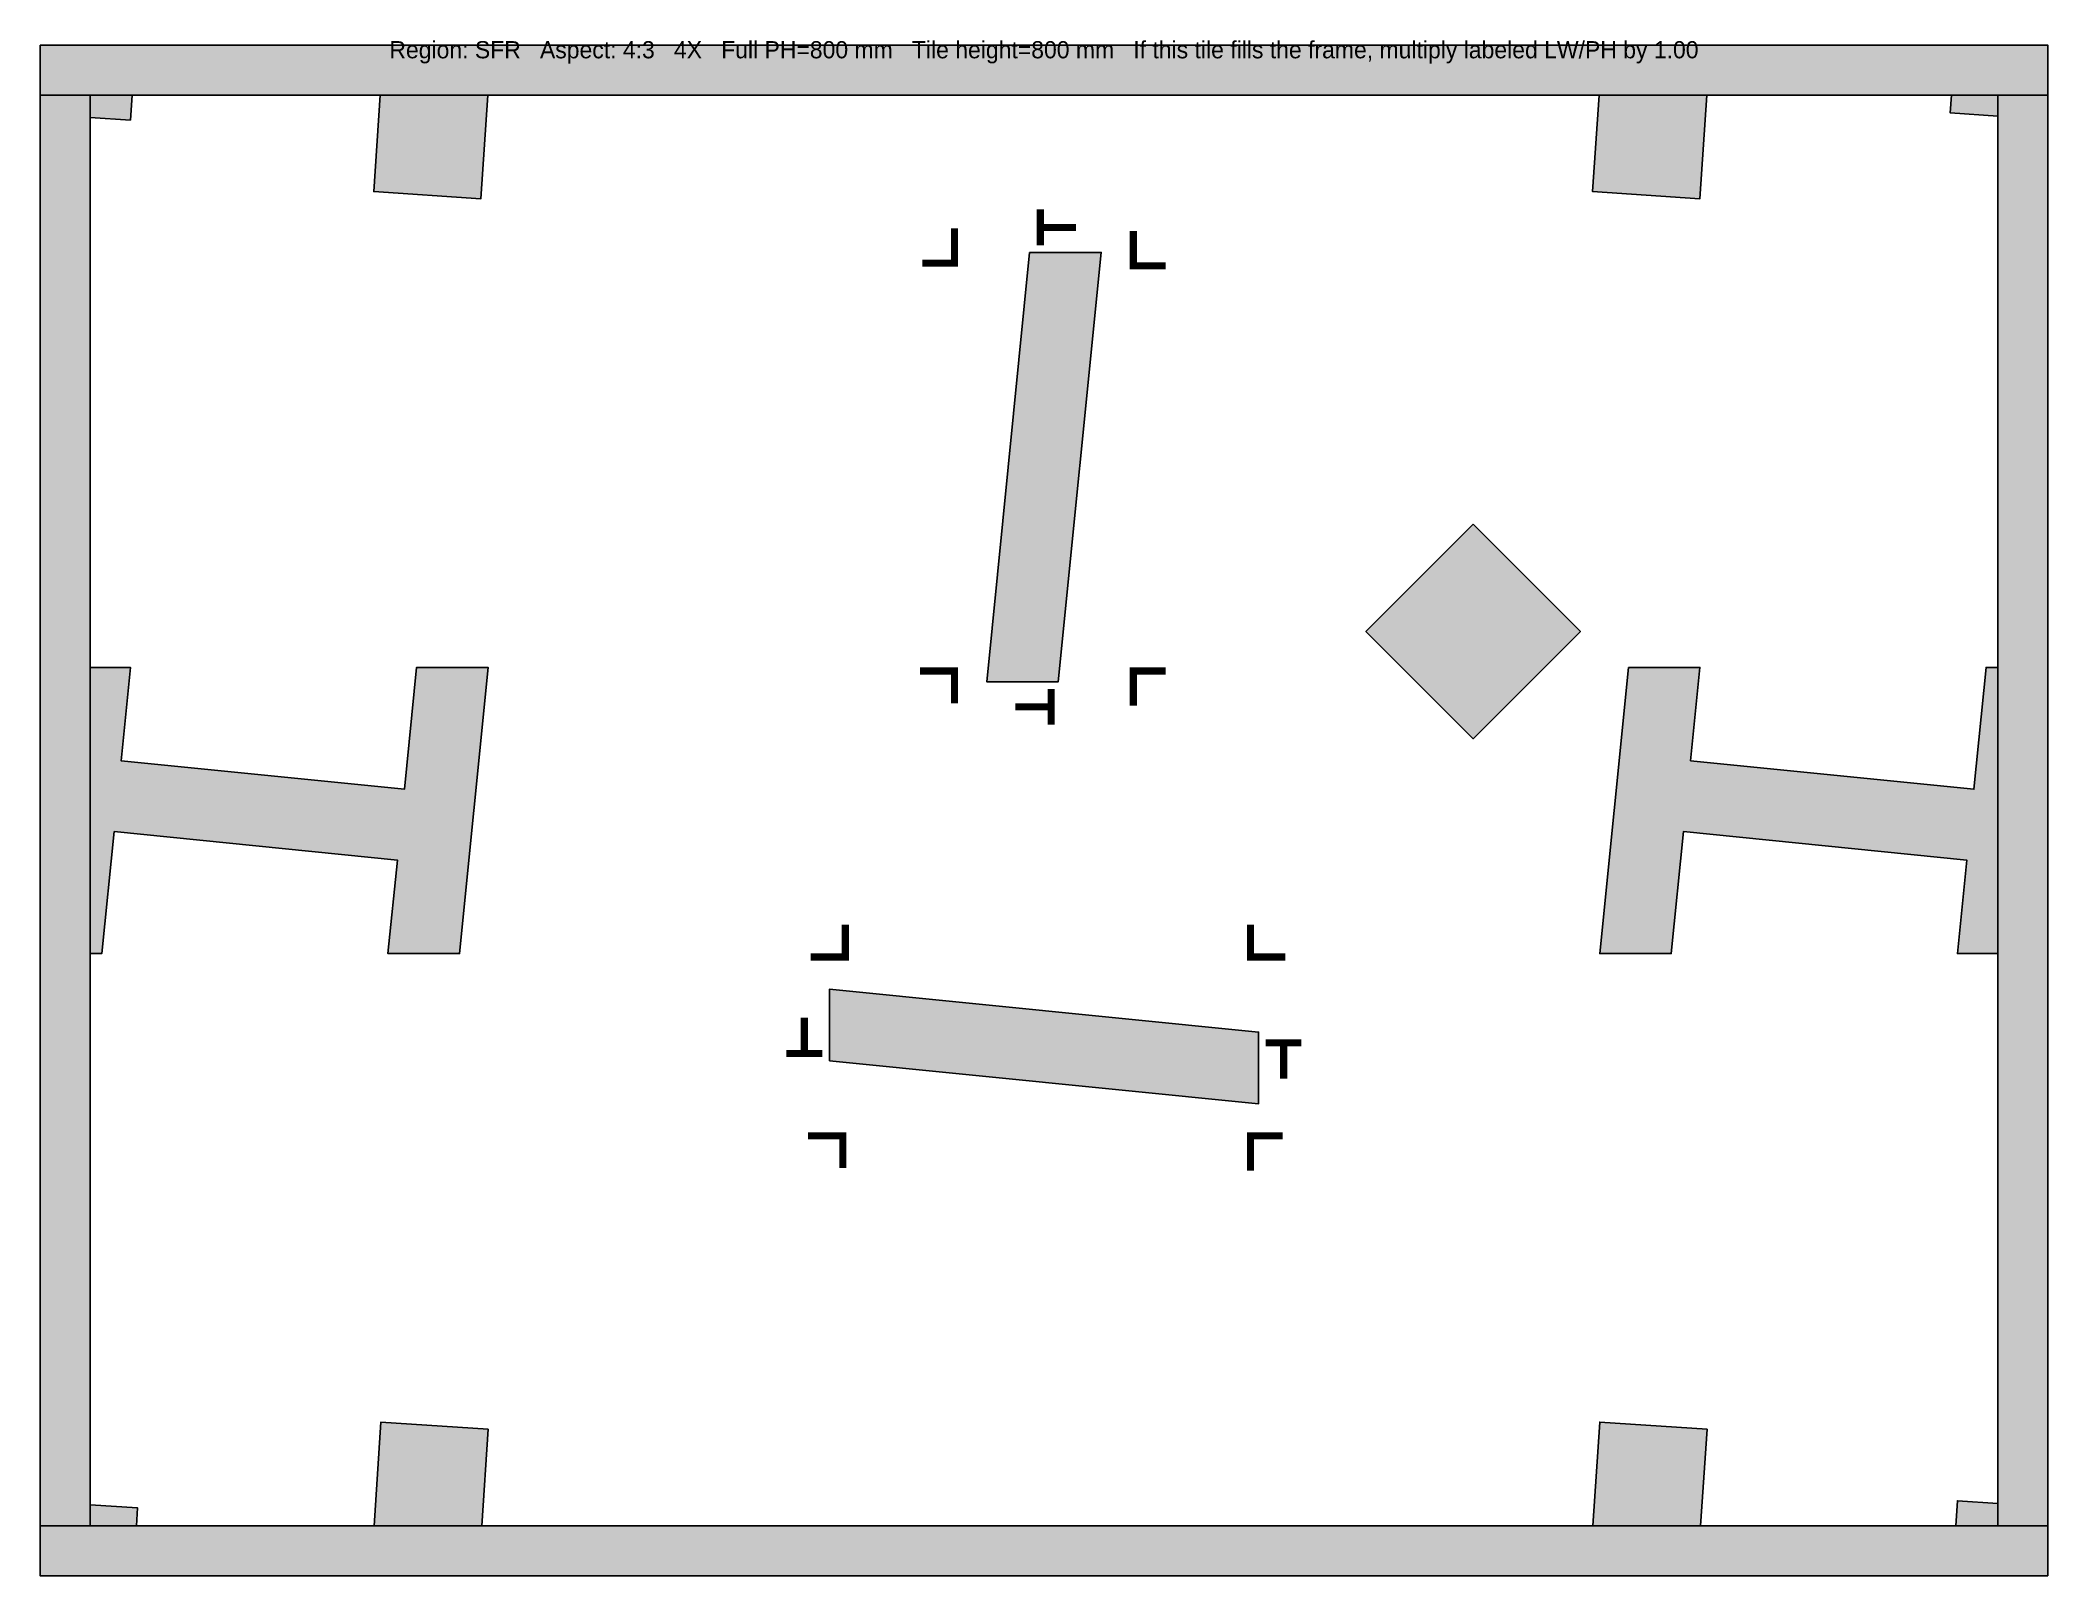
# Model space of a CAD drawing. Header units: millimetres. Extents: x 230 to 1352, y 76 to 935.
import ezdxf
from ezdxf.enums import TextEntityAlignment as Align

# ---------------------------------------------------------------- set-up
doc = ezdxf.new("R2010")
doc.units = ezdxf.units.MM
for name, color, linetype in [('FRAME', 7, 'Continuous'), ('NOTES', 7, 'Continuous'), ('SFR', 7, 'Continuous')]:
    doc.layers.add(name, color=color, linetype=linetype)

msp = doc.modelspace()

# ---------------------------------------------------------------- hatches: boundary and pattern name
at = {"layer": 'FRAME', "true_color": 0x000000}
h = msp.add_hatch(color=7, dxfattribs=at)
h.dxf.hatch_style = 1
h.paths.add_polyline_path([(229.8, 932.2), (1352.4, 932.2), (1352.4, 904.2), (229.8, 904.2), (229.8, 932.2)])
h = msp.add_hatch(color=7, dxfattribs=at)
h.dxf.hatch_style = 1
h.paths.add_polyline_path([(229.8, 904.2), (257.8, 904.2), (257.8, 104.3), (229.8, 104.3), (229.8, 904.2)])
h = msp.add_hatch(color=7, dxfattribs=at)
h.dxf.hatch_style = 1
h.paths.add_polyline_path([(1324.4, 904.2), (1352.4, 904.2), (1352.4, 104.3), (1324.4, 104.3), (1324.4, 904.2)])
h = msp.add_hatch(color=7, dxfattribs=at)
h.dxf.hatch_style = 1
h.paths.add_polyline_path([(229.8, 104.3), (1352.4, 104.3), (1352.4, 76.3), (229.8, 76.3), (229.8, 104.3)])
at = {"layer": 'SFR', "true_color": 0x000000}
h = msp.add_hatch(color=7, dxfattribs=at)
h.dxf.hatch_style = 1
h.paths.add_polyline_path([(281.3, 904.2), (280.3, 890.3), (257.8, 891.8), (257.8, 904.2), (281.3, 904.2)])
h = msp.add_hatch(color=7, dxfattribs=at)
h.dxf.hatch_style = 1
h.paths.add_polyline_path([(480.2, 904.2), (476.3, 846.3), (416.3, 850.3), (419.9, 904.2), (480.2, 904.2)])
h = msp.add_hatch(color=7, dxfattribs=at)
h.dxf.hatch_style = 1
h.paths.add_polyline_path([(1161.8, 904.2), (1157.9, 846.3), (1097.9, 850.3), (1101.5, 904.2), (1161.8, 904.2)])
h = msp.add_hatch(color=7, dxfattribs=at)
h.dxf.hatch_style = 1
h.paths.add_polyline_path([(1324.4, 904.2), (1324.4, 892.5), (1297.9, 894.3), (1298.6, 904.2), (1324.4, 904.2)])
h = msp.add_hatch(color=7, dxfattribs=at)
h.dxf.hatch_style = 1
h.paths.add_polyline_path([(783.1, 816.3), (823.1, 816.3), (799.1, 576.2), (759.1, 576.2), (783.1, 816.3)])
h = msp.add_hatch(color=7, dxfattribs=at)
h.dxf.hatch_style = 1
h.paths.add_polyline_path([(1031.1, 664.3), (1091.1, 604.3), (1031.1, 544.3), (971.1, 604.3), (1031.1, 664.3)])
h = msp.add_hatch(color=7, dxfattribs=at)
h.dxf.hatch_style = 1
h.paths.add_polyline_path([(257.8, 424.3), (264.3, 424.3), (271.2, 492.4), (429.6, 476.5), (424.3, 424.2), (464.3, 424.2), (480.3, 584.2), (440.3, 584.2), (433.5, 516.1), (275.1, 532), (280.3, 584.2), (257.8, 584.2), (257.8, 424.3)])
h = msp.add_hatch(color=7, dxfattribs=at)
h.dxf.hatch_style = 1
h.paths.add_polyline_path([(1117.9, 584.2), (1101.9, 424.2), (1141.9, 424.2), (1148.7, 492.4), (1307.1, 476.5), (1301.9, 424.2), (1324.4, 424.2), (1324.4, 584.2), (1317.9, 584.2), (1311.1, 516.1), (1152.7, 532), (1157.9, 584.2), (1117.9, 584.2), (1117.9, 584.2)])
h = msp.add_hatch(color=7, dxfattribs=at)
h.dxf.hatch_style = 1
h.paths.add_polyline_path([(671.1, 364.2), (671.1, 404.3), (911.1, 380.3), (911.1, 340.2), (671.1, 364.2)])
h = msp.add_hatch(color=7, dxfattribs=at)
h.dxf.hatch_style = 1
h.paths.add_polyline_path([(476.7, 104.3), (416.5, 104.3), (420.3, 162.2), (480.3, 158.2), (476.7, 104.3)])
h = msp.add_hatch(color=7, dxfattribs=at)
h.dxf.hatch_style = 1
h.paths.add_polyline_path([(1158.3, 104.3), (1098, 104.3), (1101.9, 162.2), (1161.9, 158.2), (1158.3, 104.3)])
h = msp.add_hatch(color=7, dxfattribs=at)
h.dxf.hatch_style = 1
h.paths.add_polyline_path([(283.7, 104.3), (257.8, 104.3), (257.8, 116), (284.3, 114.2), (283.7, 104.3)])
h = msp.add_hatch(color=7, dxfattribs=at)
h.dxf.hatch_style = 1
h.paths.add_polyline_path([(1324.4, 104.3), (1301, 104.3), (1301.9, 118.2), (1324.4, 116.7), (1324.4, 104.3)])

# ---------------------------------------------------------------- linework, layer by layer
at = {"layer": 'FRAME', "color": 250}
for points in [[(229.8, 932.2), (1352.4, 932.2), (1352.4, 904.2), (229.8, 904.2), (229.8, 932.2)], [(229.8, 904.2), (257.8, 904.2), (257.8, 104.3), (229.8, 104.3), (229.8, 904.2)], [(1324.4, 904.2), (1352.4, 904.2), (1352.4, 104.3), (1324.4, 104.3), (1324.4, 904.2)], [(229.8, 104.3), (1352.4, 104.3), (1352.4, 76.3), (229.8, 76.3), (229.8, 104.3)]]:
    msp.add_lwpolyline(points, close=True, dxfattribs=at)
at = {"layer": 'FRAME', "color": 250, "true_color": 0x000000}
for points in [[(229.8, 932.2), (229.8, 904.2), (1352.4, 904.2)], [(1352.4, 904.2), (1352.4, 932.2), (229.8, 932.2)], [(229.8, 904.2), (229.8, 104.3), (257.8, 104.3)], [(257.8, 104.3), (257.8, 904.2), (229.8, 904.2)], [(1324.4, 904.2), (1324.4, 104.3), (1352.4, 104.3)], [(1352.4, 104.3), (1352.4, 904.2), (1324.4, 904.2)], [(229.8, 104.3), (229.8, 76.3), (1352.4, 76.3)], [(1352.4, 76.3), (1352.4, 104.3), (229.8, 104.3)]]:
    msp.add_solid(points, dxfattribs=at)
at = {"layer": 'SFR', "color": 250}
for points in [[(281.3, 904.2), (280.3, 890.3), (257.8, 891.8), (257.8, 904.2), (281.3, 904.2)], [(480.2, 904.2), (476.3, 846.3), (416.3, 850.3), (419.9, 904.2), (480.2, 904.2)], [(1161.8, 904.2), (1157.9, 846.3), (1097.9, 850.3), (1101.5, 904.2), (1161.8, 904.2)], [(1324.4, 904.2), (1324.4, 892.5), (1297.9, 894.3), (1298.6, 904.2), (1324.4, 904.2)], [(783.1, 816.3), (823.1, 816.3), (799.1, 576.2), (759.1, 576.2), (783.1, 816.3)], [(1031.1, 664.3), (1091.1, 604.3), (1031.1, 544.3), (971.1, 604.3), (1031.1, 664.3)], [(257.8, 424.3), (264.3, 424.3), (271.2, 492.4), (429.6, 476.5), (424.3, 424.2), (464.3, 424.2), (480.3, 584.2), (440.3, 584.2), (433.5, 516.1), (275.1, 532), (280.3, 584.2), (257.8, 584.2), (257.8, 424.3)], [(1117.9, 584.2), (1101.9, 424.2), (1141.9, 424.2), (1148.7, 492.4), (1307.1, 476.5), (1301.9, 424.2), (1324.4, 424.2), (1324.4, 584.2), (1317.9, 584.2), (1311.1, 516.1), (1152.7, 532), (1157.9, 584.2), (1117.9, 584.2), (1117.9, 584.2)], [(671.1, 364.2), (671.1, 404.3), (911.1, 380.3), (911.1, 340.2), (671.1, 364.2)], [(476.7, 104.3), (416.5, 104.3), (420.3, 162.2), (480.3, 158.2), (476.7, 104.3)], [(1158.3, 104.3), (1098, 104.3), (1101.9, 162.2), (1161.9, 158.2), (1158.3, 104.3)], [(283.7, 104.3), (257.8, 104.3), (257.8, 116), (284.3, 114.2), (283.7, 104.3)], [(1324.4, 104.3), (1301, 104.3), (1301.9, 118.2), (1324.4, 116.7), (1324.4, 104.3)]]:
    msp.add_lwpolyline(points, close=True, dxfattribs=at)
at = {"layer": 'SFR', "color": 250, "lineweight": 35, "const_width": 4}
for points in [[(789.1, 840.3), (789.1, 820.3)], [(723.1, 810.3), (741.1, 810.3), (741.1, 829.7)], [(809.1, 830.2), (789.1, 830.2)], [(859.1, 808.8), (841.1, 808.8), (841.1, 828.3)], [(741.1, 564.2), (741.1, 582.2), (721.7, 582.2)], [(859.1, 582.2), (841.1, 582.2), (841.1, 562.8)], [(795.1, 552.2), (795.1, 572.2)], [(775.1, 562.2), (795.1, 562.2)], [(680, 440.3), (680, 422.3), (660.6, 422.3)], [(906.6, 440.3), (906.6, 422.3), (926, 422.3)], [(657.1, 388.3), (657.1, 368.3)], [(935.1, 374.3), (915.1, 374.3)], [(925.1, 354.3), (925.1, 374.3)], [(647.1, 368.3), (667.1, 368.3)], [(678.6, 304.3), (678.6, 322.3), (659.1, 322.3)], [(924.6, 322.3), (906.6, 322.3), (906.6, 302.8)]]:
    msp.add_lwpolyline(points, dxfattribs=at)
at = {"layer": 'SFR', "color": 250, "true_color": 0x000000}
for points in [[(281.3, 904.2), (257.8, 904.2), (257.8, 891.8)], [(257.8, 891.8), (280.3, 890.3), (281.3, 904.2)], [(480.2, 904.2), (419.9, 904.2), (416.3, 850.3)], [(416.3, 850.3), (476.3, 846.3), (480.2, 904.2)], [(1161.8, 904.2), (1101.5, 904.2), (1097.9, 850.3)], [(1097.9, 850.3), (1157.9, 846.3), (1161.8, 904.2)], [(1324.4, 904.2), (1298.6, 904.2), (1297.9, 894.3)], [(1297.9, 894.3), (1324.4, 892.5), (1324.4, 904.2)], [(783.1, 816.3), (759.1, 576.2), (799.1, 576.2)], [(799.1, 576.2), (823.1, 816.3), (783.1, 816.3)], [(1031.1, 664.3), (971.1, 604.3), (1031.1, 544.3)], [(1031.1, 544.3), (1091.1, 604.3), (1031.1, 664.3)], [(257.8, 584.2), (257.8, 424.3), (264.3, 424.3)], [(257.8, 584.2), (264.3, 424.3), (271.2, 492.4)], [(257.8, 584.2), (271.2, 492.4), (275.1, 532)], [(275.1, 532), (280.3, 584.2), (257.8, 584.2)], [(429.6, 476.5), (464.3, 424.2), (480.3, 584.2)], [(429.6, 476.5), (480.3, 584.2), (440.3, 584.2)], [(429.6, 476.5), (440.3, 584.2), (433.5, 516.1)], [(1117.9, 584.2), (1117.9, 584.2), (1101.9, 424.2)], [(1117.9, 584.2), (1101.9, 424.2), (1141.9, 424.2)], [(1117.9, 584.2), (1141.9, 424.2), (1148.7, 492.4)], [(1117.9, 584.2), (1148.7, 492.4), (1152.7, 532)], [(1152.7, 532), (1157.9, 584.2), (1117.9, 584.2)], [(1307.1, 476.5), (1324.4, 424.2), (1324.4, 584.2)], [(1307.1, 476.5), (1324.4, 584.2), (1311.1, 516.1)], [(1324.4, 584.2), (1317.9, 584.2), (1311.1, 516.1)], [(271.2, 492.4), (433.5, 516.1), (275.1, 532)], [(1148.7, 492.4), (1311.1, 516.1), (1152.7, 532)], [(271.2, 492.4), (429.6, 476.5), (433.5, 516.1)], [(1148.7, 492.4), (1307.1, 476.5), (1311.1, 516.1)], [(429.6, 476.5), (424.3, 424.2), (464.3, 424.2)], [(1307.1, 476.5), (1301.9, 424.2), (1324.4, 424.2)], [(911.1, 380.3), (671.1, 404.3), (671.1, 364.2)], [(671.1, 364.2), (911.1, 340.2), (911.1, 380.3)], [(420.3, 162.2), (416.5, 104.3), (476.7, 104.3)], [(476.7, 104.3), (480.3, 158.2), (420.3, 162.2)], [(1101.9, 162.2), (1098, 104.3), (1158.3, 104.3)], [(1158.3, 104.3), (1161.9, 158.2), (1101.9, 162.2)], [(283.7, 104.3), (284.3, 114.2), (257.8, 116)], [(257.8, 116), (257.8, 104.3), (283.7, 104.3)], [(1301.9, 118.2), (1301, 104.3), (1324.4, 104.3)], [(1324.4, 104.3), (1324.4, 116.7), (1301.9, 118.2)]]:
    msp.add_solid(points, dxfattribs=at)

# ---------------------------------------------------------------- texts
at = {"layer": 'NOTES', "color": 250}
msp.add_text('Region: SFR   Aspect: 4:3   4X   Full PH=800 mm   Tile height=800 mm   If this tile fills the frame, multiply labeled LW/PH by 1.00', height=9.6, dxfattribs=at).set_placement((791.1, 929.6), align=Align.MIDDLE_CENTER)

doc.saveas('drawing.dxf')
